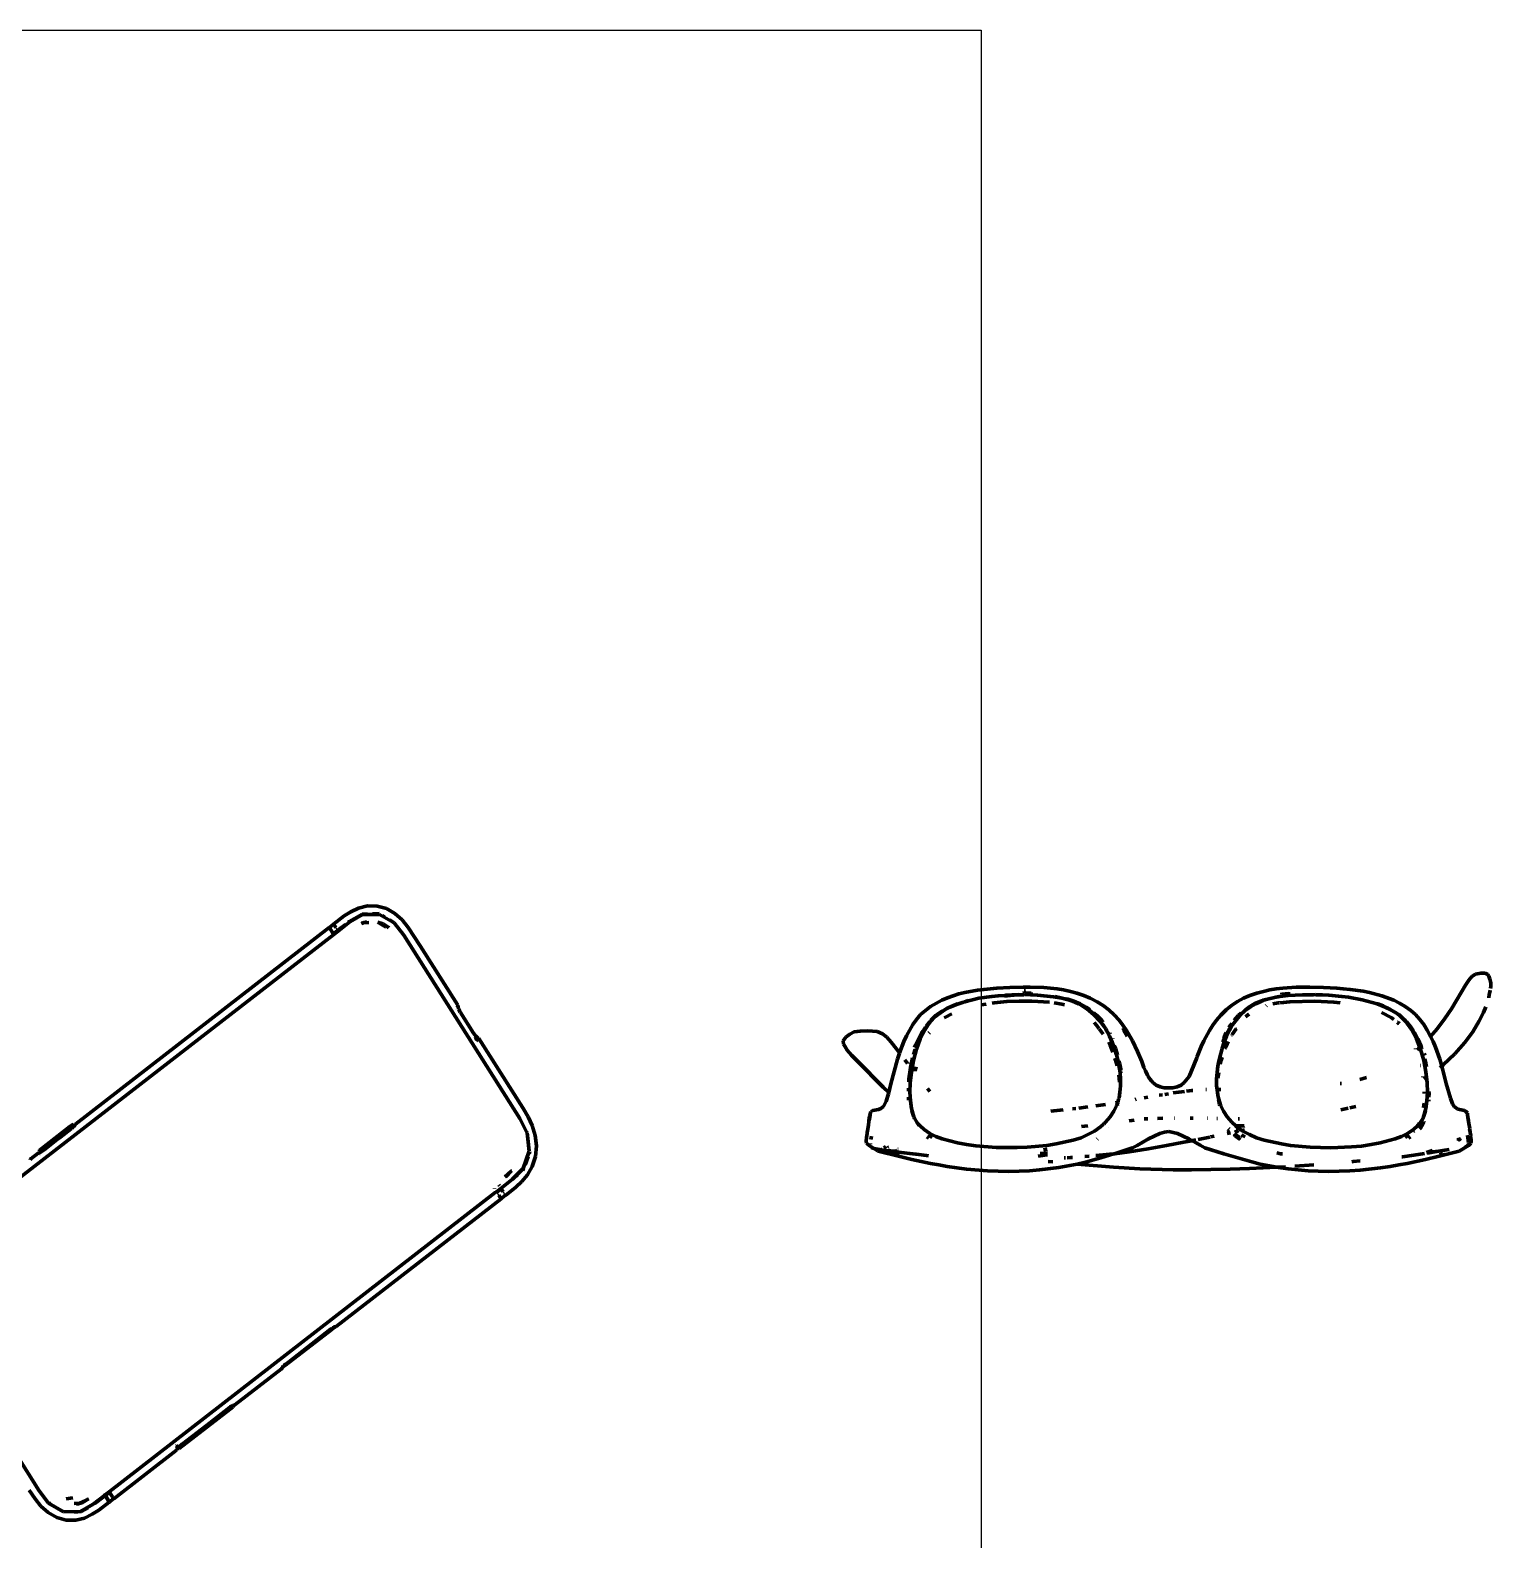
# Model space of a CAD drawing. Header units: millimetres. Extents: x 4307 to 31003, y 2809 to 20009.
# Drawn here: x 15713.6 to 16028.2, y 9439.5 to 9764.7 of the extents above; entities that cross this region are included whole.
import ezdxf

# ---------------------------------------------------------------- set-up
doc = ezdxf.new("R2010")
doc.units = ezdxf.units.MM
doc.layers.add('ProfileEdges', color=7, linetype='Continuous')

msp = doc.modelspace()

# ---------------------------------------------------------------- linework, layer by layer
for p, q in [((15779.84, 9570.76), (15779.45, 9571.37)), ((15923.59, 9556.39), (15924.75, 9556.51)), ((15719.21, 9526.06), (15722.91, 9528.93)), ((15723.1, 9528.56), (15722.87, 9528.25)), ((15715.48, 9523.18), (15716.45, 9523.93)), ((15715.69, 9522.83), (15715.64, 9522.83)), ((15715.77, 9522.89), (15715.69, 9522.83)), ((15715.97, 9522.97), (15716.1, 9523.02)), ((15814.56, 9513.7), (15814.18, 9514.31)), ((15815.5, 9514.43), (15815.78, 9513.97)), ((15815.04, 9512.95), (15815, 9513)), ((15751.73, 9463.96), (15756.37, 9467.55)), ((15757.16, 9468.17), (15757.33, 9468.3)), ((15745.4, 9459.34), (15745.36, 9459.28)), ((15745.41, 9459.37), (15745.58, 9459.58)), ((15748.03, 9461.09), (15745.52, 9459.15)), ((15721.43, 9448.6), (15721.86, 9448.66))]:
    msp.add_line(p, q)
msp.add_lwpolyline([(13395.19, 9764.66), (15918.46, 9764.66), (15918.46, 8520), (13395.19, 8520)], close=True)
at = {"layer": 'ProfileEdges', "lineweight": 211}
for p, q in [((15784.36, 9575.57), (15786.25, 9576.03)), ((15786.25, 9576.03), (15788.32, 9576)), ((15781.28, 9573.88), (15778.97, 9572.13)), ((15782.7, 9574.77), (15781.28, 9573.88)), ((15782.34, 9572.67), (15785.09, 9574.27)), ((15785.18, 9574.15), (15782.44, 9572.57)), ((15782.7, 9574.77), (15784.36, 9575.57)), ((15785.09, 9574.27), (15786.23, 9574.32)), ((15785.18, 9574.15), (15788.84, 9574.22)), ((15787.38, 9574.36), (15788.77, 9574.42)), ((15788.32, 9576), (15790.35, 9575.46)), ((15788.77, 9574.42), (15788.82, 9574.39)), ((15788.84, 9574.22), (15790.84, 9573.06)), ((15789.47, 9573.99), (15789.98, 9573.67)), ((15790.35, 9575.46), (15792.17, 9574.41)), ((15792, 9572.41), (15790.84, 9573.06)), ((15791.02, 9573.02), (15792, 9572.41)), ((15793.74, 9573.01), (15792.17, 9574.41)), ((15795.03, 9571.41), (15793.74, 9573.01)), ((15778.99, 9569.9), (15695.54, 9505.28)), ((15723.34, 9529.04), (15778.04, 9571.4)), ((15778.07, 9571.35), (15778.04, 9571.4)), ((15778.97, 9572.13), (15778.07, 9571.35)), ((15778.9, 9570.04), (15778.07, 9571.35)), ((15778.9, 9570.04), (15779.48, 9570.47)), ((15778.9, 9570.04), (15778.99, 9569.9)), ((15778.97, 9572.13), (15779.45, 9571.37)), ((15779.92, 9570.63), (15778.99, 9569.9)), ((15779.48, 9570.47), (15779.84, 9570.76)), ((15779.92, 9570.63), (15779.84, 9570.76)), ((15779.9, 9570.79), (15781.55, 9572.06)), ((15779.92, 9570.63), (15782.44, 9572.57)), ((15782.12, 9572.5), (15782.34, 9572.67)), ((15784.96, 9572.2), (15785.33, 9572.37)), ((15784.97, 9572.35), (15785.33, 9572.37)), ((15785.33, 9572.37), (15785.57, 9572.48)), ((15785.33, 9572.37), (15786.57, 9572.44)), ((15785.57, 9572.48), (15786.1, 9572.58)), ((15789.66, 9572.17), (15788.52, 9572.56)), ((15788.52, 9572.56), (15790.28, 9571.47)), ((15790.83, 9571.38), (15789.66, 9572.17)), ((15790.83, 9571.38), (15790.87, 9571.34)), ((15792, 9572.41), (15792.05, 9572.36)), ((15792.05, 9572.36), (15794.07, 9569.7)), ((15794.07, 9569.7), (15819.06, 9530.22)), ((15797.63, 9567.45), (15795.03, 9571.41)), ((15797.63, 9567.45), (15805.71, 9554.64)), ((16023.54, 9560.06), (16022.8, 9558.93)), ((16024.19, 9560.85), (16023.54, 9560.06)), ((16024.19, 9560.85), (16024.94, 9561.35)), ((16026.07, 9561.56), (16024.94, 9561.35)), ((16026.07, 9561.56), (16026.98, 9561.58)), ((16026.98, 9561.58), (16027.54, 9561.35)), ((16027.54, 9561.35), (16027.85, 9560.9)), ((16027.85, 9560.9), (16028.07, 9560.28)), ((16028.07, 9560.28), (16028.24, 9559.44)), ((15912.41, 9556.7), (15911.2, 9556.25)), ((15913.68, 9557.07), (15912.41, 9556.7)), ((15914.96, 9557.38), (15913.68, 9557.07)), ((15917.67, 9557.87), (15914.96, 9557.38)), ((15919.06, 9558.06), (15917.67, 9557.87)), ((15920.73, 9556.55), (15917.94, 9556.13)), ((15921.86, 9558.32), (15919.06, 9558.06)), ((15920.73, 9556.55), (15922.1, 9556.69)), ((15924.66, 9558.47), (15921.86, 9558.32)), ((15923.48, 9556.77), (15922.1, 9556.69)), ((15923.48, 9556.77), (15927.65, 9556.91)), ((15923.71, 9556.82), (15926.47, 9556.92)), ((15924.66, 9558.47), (15927.54, 9558.53)), ((15926.47, 9556.92), (15927.65, 9556.91)), ((15927.54, 9558.53), (15929.01, 9558.53)), ((15927.65, 9556.91), (15927.79, 9556.95)), ((15927.72, 9557.71), (15927.71, 9557.77)), ((15927.71, 9557.77), (15927.99, 9557.77)), ((15927.81, 9557.27), (15927.73, 9557.67)), ((15929.12, 9556.86), (15927.79, 9556.95)), ((15929.27, 9557.27), (15927.81, 9557.27)), ((15929.01, 9558.53), (15931.93, 9558.43)), ((15929.12, 9556.86), (15930.63, 9556.81)), ((15929.25, 9557.38), (15929.27, 9557.27)), ((15934.03, 9556.48), (15930.63, 9556.81)), ((15934.83, 9558.15), (15931.93, 9558.43)), ((15934.4, 9556.54), (15936.88, 9555.98)), ((15936.22, 9557.93), (15934.83, 9558.15)), ((15937.7, 9557.62), (15936.22, 9557.93)), ((15939.1, 9557.24), (15937.7, 9557.62)), ((15939.1, 9557.24), (15940.6, 9556.75)), ((15940.6, 9556.75), (15941.97, 9556.16)), ((15975, 9556.16), (15976.37, 9556.75)), ((15977.82, 9557.24), (15976.37, 9556.75)), ((15979.28, 9557.59), (15977.82, 9557.24)), ((15980.62, 9557.93), (15979.28, 9557.59)), ((15980.62, 9557.93), (15982, 9558.15)), ((15981.63, 9556.32), (15982.57, 9556.54)), ((15982.78, 9556.52), (15981.63, 9556.32)), ((15982, 9558.15), (15983.44, 9558.32)), ((15984.54, 9556.71), (15982.78, 9556.52)), ((15983.23, 9557.06), (15983.26, 9557.31)), ((15984.66, 9557.17), (15983.23, 9557.06)), ((15983.44, 9558.32), (15986.34, 9558.5)), ((15987.65, 9556.91), (15984.54, 9556.71)), ((15984.7, 9557.48), (15984.66, 9557.17)), ((15989.29, 9558.53), (15986.34, 9558.5)), ((15987.7, 9556.9), (15987.65, 9556.91)), ((15987.7, 9556.9), (15990, 9556.91)), ((15989.29, 9558.53), (15992.21, 9558.47)), ((15990.48, 9556.92), (15990, 9556.91)), ((15990.48, 9556.92), (15990.58, 9556.91)), ((15990.58, 9556.91), (15990.66, 9556.91)), ((15990.66, 9556.91), (15993.39, 9556.8)), ((15990.66, 9556.91), (15991.96, 9556.91)), ((15992.21, 9558.47), (15995.06, 9558.32)), ((15996.18, 9556.55), (15993.39, 9556.8)), ((15996.47, 9558.18), (15995.06, 9558.32)), ((15997.59, 9556.37), (15996.18, 9556.55)), ((15996.47, 9558.18), (15997.92, 9558.06)), ((15997.92, 9558.06), (16000.75, 9557.65)), ((16000.75, 9557.65), (16002.11, 9557.35)), ((16004.78, 9556.7), (16002.11, 9557.35)), ((16007.33, 9555.72), (16004.78, 9556.7)), ((16020.94, 9555.81), (16022.8, 9558.93)), ((16027.82, 9556.47), (16027.9, 9556.72)), ((16028.12, 9557.92), (16027.88, 9556.85)), ((16027.88, 9556.85), (16027.9, 9556.72)), ((16028.05, 9557.38), (16028.12, 9557.92)), ((16028.25, 9558.73), (16028.18, 9558.25)), ((16028.25, 9558.73), (16028.24, 9559.44)), ((15805.29, 9553.74), (15805.28, 9553.71)), ((15805.52, 9554.49), (15805.61, 9554.56)), ((15805.64, 9554.3), (15805.67, 9554.47)), ((15805.7, 9554.6), (15805.71, 9554.64)), ((15805.78, 9554.3), (15805.7, 9554.6)), ((15805.89, 9553.86), (15805.78, 9554.3)), ((15805.89, 9553.86), (15805.93, 9553.8)), ((15805.93, 9553.8), (15806.27, 9553.09)), ((15905.43, 9552.61), (15906.45, 9553.54)), ((15906.45, 9553.54), (15907.57, 9554.37)), ((15907.57, 9554.37), (15909.96, 9555.72)), ((15910.18, 9553.39), (15908.43, 9552.05)), ((15909.09, 9552.7), (15910.15, 9553.42)), ((15909.09, 9552.7), (15910.18, 9553.39)), ((15911.2, 9556.25), (15909.96, 9555.72)), ((15910.18, 9553.39), (15910.15, 9553.42)), ((15910.51, 9553.59), (15910.18, 9553.39)), ((15911.74, 9554.2), (15910.51, 9553.59)), ((15910.51, 9553.59), (15911.09, 9553.96)), ((15912.15, 9554.47), (15911.09, 9553.96)), ((15913.35, 9554.88), (15911.74, 9554.2)), ((15912.15, 9554.47), (15911.74, 9554.2)), ((15912.28, 9554.51), (15912.15, 9554.47)), ((15912.28, 9554.51), (15913.36, 9554.95)), ((15914.41, 9555.26), (15913.35, 9554.88)), ((15914.96, 9555.4), (15914.41, 9555.26)), ((15914.96, 9555.4), (15917.94, 9556.13)), ((15915.63, 9555.64), (15914.96, 9555.4)), ((15915.69, 9555.66), (15915.63, 9555.64)), ((15919.51, 9554.89), (15918.47, 9554.72)), ((15921.3, 9555.18), (15920.85, 9555.11)), ((15921.3, 9555.18), (15923.97, 9555.42)), ((15923.97, 9555.42), (15926.67, 9555.52)), ((15926.67, 9555.52), (15929.4, 9555.52)), ((15933.17, 9555.3), (15929.4, 9555.52)), ((15935.86, 9556.14), (15934.03, 9556.48)), ((15934.19, 9555.16), (15935.82, 9554.9)), ((15935.82, 9554.9), (15936.44, 9554.74)), ((15935.86, 9556.14), (15937.73, 9555.68)), ((15937.15, 9555.95), (15936.88, 9556.02)), ((15936.88, 9555.98), (15937.73, 9555.68)), ((15937.15, 9555.95), (15938.46, 9555.5)), ((15937.73, 9555.68), (15938.17, 9555.54)), ((15938.17, 9555.54), (15939.45, 9554.97)), ((15939.78, 9554.93), (15938.46, 9555.5)), ((15939.54, 9554.94), (15939.45, 9554.97)), ((15939.82, 9554.77), (15939.54, 9554.94)), ((15939.78, 9554.93), (15941.05, 9554.24)), ((15941.2, 9553.89), (15939.82, 9554.77)), ((15940.69, 9554.29), (15939.82, 9554.77)), ((15940.69, 9554.29), (15941.86, 9553.49)), ((15941.85, 9553.69), (15941.05, 9554.24)), ((15942.74, 9552.59), (15941.2, 9553.89)), ((15942.93, 9552.56), (15941.86, 9553.49)), ((15942.06, 9556.11), (15941.97, 9556.16)), ((15942.06, 9556.11), (15943.45, 9555.4)), ((15944.78, 9554.55), (15943.45, 9555.4)), ((15945.98, 9553.63), (15944.78, 9554.55)), ((15947.12, 9552.58), (15945.98, 9553.63)), ((15971.24, 9553.63), (15970.11, 9552.53)), ((15971.24, 9553.63), (15972.42, 9554.59)), ((15972.42, 9554.59), (15973.67, 9555.45)), ((15975, 9556.16), (15973.67, 9555.45)), ((15975.77, 9553.96), (15974.3, 9552.65)), ((15975.35, 9553.49), (15974.34, 9552.56)), ((15976.46, 9554.29), (15975.35, 9553.49)), ((15975.77, 9553.96), (15975.36, 9553.72)), ((15977.07, 9554.79), (15975.77, 9553.96)), ((15976.09, 9554.24), (15975.77, 9553.96)), ((15977.07, 9554.79), (15976.09, 9554.24)), ((15976.46, 9554.29), (15977.65, 9554.97)), ((15977.4, 9555.01), (15977.07, 9554.79)), ((15978.36, 9555.4), (15977.4, 9555.01)), ((15977.43, 9554.98), (15978.36, 9555.4)), ((15978.89, 9555.54), (15977.65, 9554.97)), ((15978.36, 9555.4), (15978.57, 9555.5)), ((15979.09, 9555.66), (15978.57, 9555.5)), ((15978.89, 9555.54), (15979.09, 9555.66)), ((15979.09, 9555.66), (15979.17, 9555.68)), ((15979.15, 9555.73), (15980.13, 9555.98)), ((15979.15, 9555.73), (15979.17, 9555.68)), ((15980.13, 9555.98), (15979.17, 9555.68)), ((15979.91, 9554.55), (15979.88, 9554.54)), ((15980.13, 9555.98), (15981.63, 9556.32)), ((15981.27, 9554.91), (15982.42, 9555.13)), ((15982.74, 9555.17), (15982.42, 9555.13)), ((15984.92, 9555.4), (15982.88, 9555.18)), ((15990.35, 9555.52), (15984.92, 9555.4)), ((15990.35, 9555.52), (15994.43, 9555.32)), ((15994.43, 9555.32), (15995.8, 9555.16)), ((16000.53, 9555.83), (15997.59, 9556.37)), ((16003.77, 9554.91), (16000.53, 9555.83)), ((16005.46, 9554.26), (16003.77, 9554.91)), ((16005.03, 9554.51), (16003.91, 9554.95)), ((16005.46, 9554.26), (16005.03, 9554.51)), ((16005.46, 9554.26), (16006.6, 9553.7)), ((16006.1, 9554.01), (16005.46, 9554.26)), ((16006.23, 9553.97), (16006.1, 9554.01)), ((16006.23, 9553.97), (16006.6, 9553.7)), ((16006.6, 9553.7), (16007.94, 9552.95)), ((16007.33, 9555.72), (16008.56, 9555.1)), ((16009.83, 9554.37), (16008.56, 9555.1)), ((16009.83, 9554.37), (16010.99, 9553.54)), ((16010.99, 9553.54), (16012.06, 9552.61)), ((16019.75, 9553.89), (16018.33, 9551.76)), ((16019.75, 9553.89), (16020.94, 9555.81)), ((16027.15, 9554.27), (16026.66, 9553.07)), ((16027.82, 9556.47), (16027.79, 9556.24)), ((15806.27, 9553.09), (15806.3, 9553.07)), ((15806.3, 9553.07), (15809.13, 9548.6)), ((15902.41, 9548.07), (15903.74, 9550.46)), ((15903.74, 9550.46), (15904.54, 9551.58)), ((15904.54, 9551.58), (15905.43, 9552.61)), ((15906.37, 9549.43), (15906.96, 9550.37)), ((15907.38, 9551.14), (15906.59, 9550.1)), ((15907.65, 9551.24), (15906.96, 9550.37)), ((15907.62, 9551.37), (15908.2, 9551.95)), ((15908.2, 9551.95), (15907.62, 9551.41)), ((15908.43, 9552.05), (15907.65, 9551.24)), ((15908.2, 9551.95), (15909.09, 9552.7)), ((15908.72, 9552.45), (15908.2, 9551.95)), ((15908.72, 9552.45), (15909.09, 9552.7)), ((15910.53, 9551.94), (15910.65, 9552.03)), ((15912.13, 9552.8), (15910.65, 9552.03)), ((15943.41, 9552.44), (15942.72, 9553.02)), ((15944.17, 9551.1), (15942.74, 9552.59)), ((15943.31, 9550.34), (15942.84, 9550.95)), ((15943.89, 9551.53), (15942.93, 9552.56)), ((15943.83, 9549.62), (15943.31, 9550.34)), ((15944.39, 9551.39), (15943.41, 9552.44)), ((15943.89, 9551.53), (15944.17, 9551.1)), ((15945.11, 9549.82), (15944.17, 9551.1)), ((15944.17, 9551.1), (15944.74, 9550.41)), ((15944.39, 9551.39), (15944.71, 9550.98)), ((15944.74, 9550.41), (15945.11, 9549.82)), ((15948.19, 9551.43), (15947.12, 9552.58)), ((15949.01, 9550.36), (15948.19, 9551.43)), ((15949.01, 9550.36), (15949.78, 9549.23)), ((15968.38, 9550.36), (15967.66, 9549.23)), ((15968.38, 9550.36), (15969.15, 9551.43)), ((15970.11, 9552.53), (15969.15, 9551.43)), ((15971.85, 9549.82), (15972.11, 9550.25)), ((15971.93, 9549.21), (15972.63, 9550.41)), ((15972.43, 9550.71), (15972.11, 9550.25)), ((15972.63, 9550.41), (15973.44, 9551.53)), ((15973.85, 9552.44), (15972.98, 9551.46)), ((15974.3, 9552.65), (15973.13, 9551.29)), ((15973.44, 9551.53), (15974.34, 9552.56)), ((15973.85, 9552.44), (15974.41, 9552.94)), ((15975.44, 9552.15), (15976.22, 9552.75)), ((15976.07, 9552.69), (15975.44, 9552.15)), ((16004.69, 9553.07), (16006.75, 9552.03)), ((16006.75, 9552.03), (16007.35, 9551.59)), ((16007.94, 9552.95), (16008.12, 9552.78)), ((16009.03, 9552.05), (16008.12, 9552.78)), ((16008.12, 9552.78), (16008.32, 9552.7)), ((16008.18, 9551), (16008.22, 9551.01)), ((16008.54, 9550.66), (16008.18, 9551)), ((16008.58, 9550.71), (16008.22, 9551.01)), ((16008.48, 9552.56), (16008.32, 9552.7)), ((16008.58, 9552.5), (16008.48, 9552.56)), ((16009.03, 9552.05), (16008.58, 9552.5)), ((16009.03, 9552.05), (16009.85, 9551.24)), ((16009.03, 9552.05), (16009.86, 9551.34)), ((16009.85, 9551.24), (16011.19, 9549.43)), ((16010.1, 9551.05), (16010.26, 9550.93)), ((16010.26, 9550.93), (16010.66, 9550.39)), ((16010.66, 9550.39), (16010.92, 9550.08)), ((16010.89, 9550.08), (16011.2, 9549.66)), ((16011.2, 9549.66), (16010.92, 9550.08)), ((16012.06, 9552.61), (16012.99, 9551.58)), ((16012.99, 9551.58), (16013.82, 9550.46)), ((16013.82, 9550.46), (16014.56, 9549.28)), ((16016.67, 9549.54), (16018.33, 9551.76)), ((16024.37, 9548.94), (16025.69, 9551.14)), ((16026.66, 9553.07), (16025.69, 9551.14)), ((15809.13, 9548.6), (15809.36, 9548.3)), ((15809.83, 9547.52), (15809.35, 9547.34)), ((15809.36, 9548.3), (15809.62, 9547.96)), ((15810, 9547.63), (15809.62, 9547.96)), ((15809.65, 9546.97), (15810.23, 9547.45)), ((15809.83, 9547.52), (15810.23, 9547.45)), ((15810.23, 9547.45), (15810, 9547.63)), ((15810.27, 9547.45), (15810.23, 9547.45)), ((15819.73, 9532.52), (15810.27, 9547.45)), ((15888.76, 9546.97), (15889.3, 9547.75)), ((15888.82, 9546.27), (15888.76, 9546.97)), ((15890.17, 9548.44), (15889.3, 9547.75)), ((15891.09, 9548.9), (15890.17, 9548.44)), ((15891.09, 9548.9), (15892.39, 9549.07)), ((15894.08, 9549.13), (15892.39, 9549.07)), ((15894.08, 9549.13), (15896.03, 9548.97)), ((15897.21, 9548.51), (15896.03, 9548.97)), ((15898.11, 9547.76), (15897.21, 9548.51)), ((15899.09, 9546.7), (15898.11, 9547.76)), ((15900.86, 9544.41), (15901.83, 9546.85)), ((15901.83, 9546.85), (15902.41, 9548.07)), ((15905.62, 9548.69), (15904.33, 9546.07)), ((15904.53, 9546), (15905.47, 9548.17)), ((15904.53, 9545.15), (15905.36, 9547.38)), ((15905.36, 9547.38), (15906.37, 9549.43)), ((15905.47, 9548.17), (15906.02, 9549.2)), ((15906.02, 9549.2), (15905.62, 9548.69)), ((15906.02, 9549.2), (15906.46, 9549.92)), ((15906.46, 9549.92), (15906.49, 9549.93)), ((15907.31, 9548.79), (15907.19, 9548.59)), ((15943.89, 9549.53), (15943.86, 9549.57)), ((15944.73, 9548.39), (15943.89, 9549.53)), ((15945.31, 9549.54), (15945.11, 9549.82)), ((15945.31, 9549.54), (15945.49, 9549.21)), ((15945.49, 9549.21), (15946.14, 9547.96)), ((15945.49, 9549.21), (15946.07, 9548.28)), ((15946.7, 9546.66), (15946.14, 9547.96)), ((15946.19, 9548.74), (15946.16, 9548.78)), ((15946.27, 9548.58), (15946.22, 9548.68)), ((15946.8, 9547.49), (15946.83, 9547.44)), ((15949.12, 9549.36), (15949.12, 9549.61)), ((15949.12, 9549.61), (15949.84, 9548.55)), ((15949.88, 9547.98), (15949.12, 9549.36)), ((15951.06, 9546.94), (15949.78, 9549.23)), ((15949.88, 9548.1), (15949.88, 9547.98)), ((15952.14, 9544.65), (15951.06, 9546.94)), ((15966.46, 9546.94), (15965.86, 9545.75)), ((15967.66, 9549.23), (15966.46, 9546.94)), ((15970.51, 9546.72), (15970.95, 9547.73)), ((15970.79, 9547.77), (15970.68, 9547.5)), ((15970.79, 9547.77), (15971.26, 9548.75)), ((15970.81, 9546.66), (15971.33, 9547.96)), ((15970.89, 9545.57), (15971.62, 9546.79)), ((15970.89, 9545.57), (15971.59, 9546.79)), ((15971.93, 9549.21), (15971.33, 9547.96)), ((15971.95, 9549.6), (15971.34, 9548.5)), ((15971.66, 9546.8), (15971.42, 9546.32)), ((15972.14, 9549.88), (15971.95, 9549.6)), ((15972.48, 9548.22), (15972.52, 9548.23)), ((15972.52, 9548.23), (15972.53, 9548.32)), ((15973.43, 9549.53), (15972.53, 9548.32)), ((15973.43, 9549.53), (15973.52, 9549.66)), ((16011.19, 9549.43), (16012.24, 9547.38)), ((16011.2, 9549.66), (16011.54, 9549.2)), ((16011.54, 9549.2), (16011.76, 9548.78)), ((16011.81, 9548.74), (16011.76, 9548.78)), ((16011.81, 9548.74), (16012.55, 9547.4)), ((16012.96, 9545.55), (16012.24, 9547.38)), ((16012.54, 9547.28), (16012.63, 9547.1)), ((16013.24, 9545.82), (16012.55, 9547.4)), ((16012.63, 9547.1), (16013.17, 9545.75)), ((16015.27, 9547.9), (16014.56, 9549.28)), ((16015.27, 9547.9), (16016.67, 9549.54)), ((16015.81, 9546.85), (16015.27, 9547.9)), ((16016.35, 9545.61), (16015.81, 9546.85)), ((16024.37, 9548.94), (16022.66, 9546.58)), ((15889.09, 9545.8), (15888.82, 9546.27)), ((15889.63, 9544.98), (15889.09, 9545.8)), ((15890.55, 9543.9), (15889.63, 9544.98)), ((15890.55, 9543.9), (15891.8, 9542.56)), ((15899.09, 9546.7), (15900.16, 9545.34)), ((15900.16, 9545.34), (15900.86, 9544.41)), ((15900.42, 9543.05), (15900.84, 9544.35)), ((15900.84, 9544.35), (15900.86, 9544.41)), ((15903.88, 9544.01), (15904.27, 9545.2)), ((15904.53, 9545.15), (15903.88, 9542.77)), ((15904.13, 9545.52), (15904.33, 9546.07)), ((15945.86, 9546.71), (15946.22, 9546.04)), ((15946.22, 9546.04), (15946.62, 9545.11)), ((15946.58, 9545.57), (15946.22, 9546.04)), ((15946.54, 9545.41), (15946.62, 9545.11)), ((15946.83, 9544.56), (15946.62, 9545.11)), ((15946.62, 9545.11), (15946.85, 9544.55)), ((15946.7, 9546.66), (15947.59, 9543.97)), ((15947.44, 9545.16), (15947.14, 9545.96)), ((15947.8, 9543.97), (15947.44, 9545.16)), ((15947.59, 9543.97), (15947.88, 9542.91)), ((15953.07, 9542.54), (15952.14, 9544.65)), ((15964.91, 9543.34), (15965, 9543.58)), ((15965, 9543.58), (15965.43, 9544.65)), ((15965.43, 9544.65), (15965.86, 9545.75)), ((15969.89, 9543.49), (15970.06, 9544.27)), ((15970.06, 9544.27), (15970.37, 9545.33)), ((15970.37, 9545.33), (15970.81, 9546.66)), ((15970.99, 9545.41), (15970.97, 9545.35)), ((15971.04, 9545.36), (15971.42, 9546.32)), ((16012.06, 9545.16), (16011.99, 9545.33)), ((16012.4, 9545.05), (16012.67, 9545.27)), ((16012.67, 9545.27), (16012.96, 9545.55)), ((16012.96, 9545.55), (16013.17, 9545.75)), ((16013.12, 9545.15), (16012.96, 9545.55)), ((16013.12, 9545.15), (16013.79, 9542.77)), ((16013.17, 9545.75), (16013.24, 9545.82)), ((16013.17, 9545.75), (16013.38, 9545.21)), ((16013.24, 9545.82), (16013.37, 9545.95)), ((16013.31, 9545.67), (16013.24, 9545.82)), ((16013.87, 9544.23), (16014.01, 9543.81)), ((16016.35, 9545.61), (16017.27, 9543.05)), ((16020.53, 9544.15), (16017.99, 9541.78)), ((16020.53, 9544.15), (16022.66, 9546.58)), ((15891.8, 9542.56), (15897.34, 9536.98)), ((15899.04, 9537.73), (15899.7, 9540.38)), ((15899.7, 9540.38), (15900.42, 9543.05)), ((15902.62, 9542.06), (15902.02, 9542.86)), ((15902.87, 9538.73), (15903.21, 9541.19)), ((15903.13, 9542.21), (15903.11, 9542.11)), ((15903.22, 9541.25), (15903.18, 9541.31)), ((15903.19, 9537.94), (15903.44, 9540.3)), ((15903.21, 9541.19), (15903.22, 9541.25)), ((15903.28, 9541.17), (15903.21, 9541.19)), ((15903.22, 9541.25), (15903.69, 9543.31)), ((15903.44, 9540.3), (15903.88, 9542.77)), ((15903.88, 9540.37), (15903.64, 9540.69)), ((15904.28, 9540.53), (15904.26, 9540.43)), ((15904.28, 9540.53), (15904.47, 9541.37)), ((15947.28, 9543.21), (15947.41, 9542.82)), ((15947.73, 9541.57), (15947.41, 9542.82)), ((15947.88, 9542.91), (15948.38, 9540.14)), ((15948.31, 9541.93), (15948.15, 9542.59)), ((15948.31, 9541.93), (15948.54, 9540.9)), ((15948.58, 9540.66), (15948.54, 9540.9)), ((15948.65, 9540.18), (15948.63, 9540.33)), ((15953.54, 9541.26), (15953.07, 9542.54)), ((15953.54, 9541.26), (15953.61, 9541.1)), ((15953.61, 9541.1), (15953.83, 9540.5)), ((15954.26, 9539.61), (15953.83, 9540.5)), ((15963.77, 9540.52), (15963.24, 9539.29)), ((15963.77, 9540.52), (15964.91, 9543.34)), ((15969.17, 9538.72), (15969.46, 9541.53)), ((15969.66, 9542.61), (15969.46, 9541.53)), ((15969.66, 9542.61), (15969.89, 9543.49)), ((15969.96, 9541.94), (15970.17, 9542.82)), ((15970.37, 9543.44), (15970.17, 9542.82)), ((16013.13, 9541.69), (16013.15, 9541.63)), ((16014.25, 9540.3), (16013.79, 9542.77)), ((16014, 9543.11), (16014.16, 9542.52)), ((16014.43, 9541.37), (16014.16, 9542.52)), ((16014.25, 9540.3), (16014.51, 9537.94)), ((16017.27, 9543.05), (16017.68, 9541.55)), ((16017.68, 9541.55), (16017.27, 9541.24)), ((16017.99, 9541.78), (16017.68, 9541.55)), ((16017.68, 9541.55), (16018, 9540.38)), ((16018.63, 9537.8), (16018, 9540.38)), ((15899.04, 9537.73), (15898.55, 9535.81)), ((15902.87, 9538.73), (15902.85, 9538.13)), ((15903.13, 9535.9), (15903.19, 9537.94)), ((15948.09, 9539.55), (15948.21, 9538.85)), ((15948.27, 9538.1), (15948.21, 9538.85)), ((15948.49, 9537.28), (15948.35, 9535.83)), ((15948.38, 9540.14), (15948.49, 9538.72)), ((15948.49, 9538.72), (15948.49, 9537.28)), ((15954.26, 9539.61), (15954.42, 9539.29)), ((15954.58, 9539.09), (15954.42, 9539.29)), ((15955.05, 9538.37), (15954.58, 9539.09)), ((15955.47, 9538.01), (15954.58, 9539.09)), ((15955.47, 9538.01), (15956.19, 9537.45)), ((15956.19, 9537.45), (15957.02, 9537.05)), ((15957.02, 9537.05), (15957.91, 9536.88)), ((15960.7, 9537.05), (15959.77, 9536.88)), ((15960.7, 9537.05), (15961.54, 9537.45)), ((15962.21, 9538.01), (15961.54, 9537.45)), ((15963.24, 9539.29), (15962.21, 9538.01)), ((15969.19, 9537.28), (15969.17, 9538.72)), ((15969.27, 9536.5), (15969.19, 9537.28)), ((15969.65, 9540.17), (15969.45, 9538.92)), ((15995.81, 9537.77), (15996.07, 9537.81)), ((16001.45, 9539.08), (16000.01, 9538.64)), ((16013.57, 9539.28), (16013.59, 9539.12)), ((16014.32, 9539.14), (16013.79, 9538.82)), ((16014.51, 9537.94), (16014.59, 9535.9)), ((16018.63, 9537.8), (16019.55, 9534.62)), ((15898.55, 9535.81), (15897.34, 9536.98)), ((15897.41, 9532.86), (15897.98, 9533.96)), ((15898.49, 9535.57), (15897.98, 9533.96)), ((15898.55, 9535.81), (15898.49, 9535.57)), ((15898.68, 9535.68), (15898.59, 9535.77)), ((15902.79, 9536.36), (15902.78, 9536.1)), ((15902.8, 9536.77), (15902.79, 9536.36)), ((15902.82, 9534.42), (15902.8, 9534.84)), ((15902.82, 9534.42), (15902.84, 9534.17)), ((15903.22, 9534.08), (15903.13, 9535.9)), ((15903.45, 9532.39), (15903.22, 9534.08)), ((15906.87, 9536.71), (15907.44, 9536.05)), ((15947.87, 9533.7), (15948.07, 9534.39)), ((15948.15, 9534.57), (15948.07, 9534.39)), ((15948.18, 9534.65), (15948.15, 9534.57)), ((15948.24, 9535.29), (15948.18, 9534.65)), ((15948.24, 9535.29), (15948.32, 9536.07)), ((15948.35, 9535.83), (15948.24, 9535.29)), ((15948.32, 9536.07), (15948.32, 9536.21)), ((15951.88, 9534.4), (15951.65, 9534.36)), ((15954.37, 9534.84), (15953.61, 9534.7)), ((15956.82, 9535.25), (15957.52, 9535.36)), ((15957.91, 9536.88), (15958.84, 9536.83)), ((15958.06, 9535.45), (15958.85, 9535.59)), ((15959.77, 9536.88), (15958.84, 9536.83)), ((15959.8, 9535.74), (15962.27, 9536.08)), ((15962.71, 9536.14), (15963.86, 9536.3)), ((15964.05, 9536.31), (15963.86, 9536.3)), ((15966.86, 9536.47), (15966.98, 9536.47)), ((15969.21, 9536.5), (15969.27, 9536.5)), ((15969.34, 9535.83), (15969.27, 9536.5)), ((15969.27, 9536.5), (15969.36, 9536.5)), ((15969.34, 9535.83), (15969.44, 9535.36)), ((15969.36, 9536.68), (15969.36, 9536.5)), ((15969.36, 9536.5), (15970.06, 9536.51)), ((15969.36, 9536.5), (15969.36, 9536.07)), ((15969.36, 9536.07), (15969.44, 9535.36)), ((15969.44, 9535.36), (15969.45, 9535.22)), ((15969.45, 9535.22), (15969.63, 9534.39)), ((15969.57, 9534.34), (15969.79, 9533.25)), ((15969.63, 9534.39), (15970.01, 9533.18)), ((16013.88, 9535.96), (16013.88, 9535.66)), ((16014.27, 9532.39), (16014.5, 9534.08)), ((16014.5, 9534.08), (16014.59, 9535.9)), ((16014.89, 9534.29), (16014.87, 9533.95)), ((16014.95, 9535.59), (16014.92, 9534.85)), ((16014.93, 9536.09), (16014.95, 9535.59)), ((16019.99, 9533.42), (16019.55, 9534.62)), ((15820.86, 9530.61), (15819.73, 9532.52)), ((15821.78, 9528.72), (15820.86, 9530.61)), ((15894.36, 9529.84), (15894.46, 9530.54)), ((15894.36, 9530.35), (15894.4, 9530.5)), ((15894.42, 9530.68), (15894.4, 9530.5)), ((15894.44, 9530.78), (15894.42, 9530.68)), ((15894.43, 9530.83), (15894.47, 9530.99)), ((15894.43, 9530.83), (15894.44, 9530.78)), ((15894.46, 9530.54), (15894.53, 9531.03)), ((15894.68, 9531.73), (15894.47, 9530.99)), ((15894.53, 9531.03), (15894.47, 9530.99)), ((15895.13, 9531.94), (15894.68, 9531.73)), ((15895.13, 9531.94), (15896.32, 9532.21)), ((15896.86, 9532.42), (15896.32, 9532.21)), ((15897.41, 9532.86), (15896.86, 9532.42)), ((15903.98, 9530.63), (15903.45, 9532.39)), ((15903.98, 9530.63), (15903.55, 9531.88)), ((15903.99, 9530.55), (15903.98, 9530.63)), ((15904.03, 9530.48), (15903.99, 9530.55)), ((15936.16, 9532.13), (15933.5, 9531.85)), ((15938.86, 9532.41), (15938.13, 9532.33)), ((15941.46, 9532.75), (15939.5, 9532.49)), ((15945.28, 9533.29), (15943.18, 9532.97)), ((15946.25, 9530.59), (15945.28, 9529.44)), ((15947.06, 9531.84), (15946.25, 9530.59)), ((15947.06, 9531.84), (15947.62, 9533)), ((15947.87, 9533.7), (15947.37, 9533.62)), ((15947.63, 9533.03), (15947.62, 9533)), ((15947.7, 9533.17), (15947.63, 9533.03)), ((15947.7, 9533.17), (15947.87, 9533.7)), ((15947.85, 9533.06), (15947.86, 9533.09)), ((15969.85, 9533.08), (15969.79, 9533.25)), ((15970.06, 9533.07), (15970.01, 9533.18)), ((15970.06, 9533.07), (15970.09, 9533)), ((15970.09, 9533), (15970.65, 9531.84)), ((15970.65, 9531.84), (15971.47, 9530.59)), ((15972.44, 9529.44), (15971.47, 9530.59)), ((15995.92, 9532.1), (15997.51, 9532.47)), ((15997.87, 9532.55), (15999.14, 9532.84)), ((16013.74, 9530.55), (16013.7, 9530.48)), ((16013.75, 9530.62), (16013.74, 9530.55)), ((16013.75, 9530.62), (16014.27, 9532.39)), ((16014.17, 9531.88), (16013.75, 9530.62)), ((16013.76, 9532.52), (16013.86, 9533.54)), ((16020.32, 9532.86), (16019.99, 9533.42)), ((16020.32, 9532.86), (16021.11, 9532.26)), ((16022.6, 9531.94), (16021.11, 9532.26)), ((16022.9, 9531.73), (16022.6, 9531.94)), ((16023.21, 9531.41), (16022.9, 9531.73)), ((16023.2, 9531.03), (16023.27, 9530.54)), ((16023.26, 9530.99), (16023.2, 9531.03)), ((16023.26, 9530.99), (16023.21, 9531.41)), ((16023.3, 9530.83), (16023.26, 9530.99)), ((16023.27, 9530.54), (16023.37, 9529.84)), ((16023.29, 9530.78), (16023.3, 9530.83)), ((16023.3, 9530.7), (16023.29, 9530.78)), ((16023.33, 9530.5), (16023.3, 9530.7)), ((16023.37, 9530.41), (16023.33, 9530.5)), ((15716.21, 9523.89), (15722.15, 9528.5)), ((15722.46, 9528.03), (15720.15, 9526.24)), ((15722.7, 9528.89), (15722.15, 9528.5)), ((15722.55, 9528.09), (15722.46, 9528.03)), ((15722.55, 9528.09), (15723.08, 9528.68)), ((15722.7, 9528.89), (15722.91, 9528.93)), ((15723.08, 9528.68), (15722.91, 9528.93)), ((15723.08, 9528.68), (15723.2, 9528.81)), ((15723.15, 9528.65), (15723.08, 9528.68)), ((15723.1, 9528.56), (15723.12, 9528.61)), ((15723.2, 9528.5), (15723.1, 9528.56)), ((15723.12, 9528.61), (15723.15, 9528.65)), ((15723.12, 9528.61), (15723.2, 9528.5)), ((15723.2, 9528.81), (15723.15, 9528.65)), ((15723.2, 9528.81), (15723.34, 9529.04)), ((15723.2, 9528.5), (15723.25, 9528.5)), ((15820.63, 9527.21), (15819.06, 9530.22)), ((15821.78, 9528.72), (15822.42, 9526.61)), ((15894.04, 9527.97), (15893.91, 9527.24)), ((15894.16, 9528.81), (15894.03, 9528.03)), ((15894.03, 9528.03), (15894.04, 9527.97)), ((15894.27, 9529.61), (15894.16, 9528.81)), ((15894.26, 9529.67), (15894.37, 9530.3)), ((15894.26, 9529.67), (15894.27, 9529.61)), ((15894.36, 9530.35), (15894.37, 9530.3)), ((15894.37, 9530.3), (15894.36, 9529.84)), ((15904.03, 9530.48), (15904.7, 9529.29)), ((15904.11, 9530.19), (15904.03, 9530.48)), ((15904.99, 9528.98), (15904.7, 9529.29)), ((15904.76, 9529.39), (15904.73, 9529.47)), ((15904.99, 9528.98), (15904.76, 9529.39)), ((15905.09, 9528.79), (15904.99, 9528.98)), ((15905.29, 9528.64), (15904.99, 9528.98)), ((15905.09, 9528.79), (15905.29, 9528.64)), ((15905.29, 9528.64), (15906.17, 9527.9)), ((15907.44, 9527.03), (15906.17, 9527.9)), ((15941.44, 9528.67), (15940.07, 9528.52)), ((15941.47, 9526.79), (15942.88, 9527.54)), ((15942.88, 9527.54), (15944.15, 9528.42)), ((15944.15, 9528.42), (15944.84, 9529.05)), ((15944.84, 9529.05), (15944.62, 9529.02)), ((15944.9, 9529.05), (15944.84, 9529.05)), ((15944.9, 9529.05), (15945.28, 9529.44)), ((15945.99, 9528.26), (15945.97, 9528.24)), ((15950.89, 9529.84), (15950.37, 9529.77)), ((15950.89, 9529.84), (15951.4, 9529.9)), ((15953.61, 9530.16), (15953.76, 9530.18)), ((15954.35, 9530.2), (15953.76, 9530.18)), ((15957.6, 9530.31), (15956.45, 9530.27)), ((15957.98, 9527.28), (15956.97, 9526.99)), ((15957.98, 9527.28), (15958.86, 9527.43)), ((15960.76, 9526.99), (15958.86, 9527.43)), ((15960.14, 9530.34), (15960.07, 9530.34)), ((15964.14, 9530.34), (15963.47, 9530.35)), ((15967.23, 9530.3), (15967.14, 9530.3)), ((15969.37, 9530.26), (15969.24, 9530.26)), ((15972.03, 9527.5), (15971.51, 9527.32)), ((15971.71, 9528.12), (15971.87, 9527.92)), ((15972.44, 9529.44), (15973.32, 9528.65)), ((15973.14, 9527.36), (15973.57, 9527.45)), ((15973.22, 9528.65), (15973.32, 9528.65)), ((15973.27, 9527.73), (15973.57, 9527.45)), ((15973.32, 9528.65), (15973.57, 9528.42)), ((15973.32, 9528.65), (15975.11, 9528.63)), ((15973.49, 9528.04), (15973.36, 9527.99)), ((15974.65, 9527.67), (15973.57, 9528.42)), ((15973.57, 9527.45), (15973.77, 9527.49)), ((15973.57, 9527.45), (15973.66, 9527.37)), ((15973.84, 9527.25), (15973.66, 9527.37)), ((15974.14, 9530.17), (15973.86, 9530.18)), ((15974.56, 9527.65), (15974.65, 9527.67)), ((15974.65, 9527.67), (15975.17, 9527.78)), ((15974.85, 9527.54), (15974.65, 9527.67)), ((15974.85, 9527.54), (15976.25, 9526.79)), ((15975.11, 9528.63), (15974.87, 9528.54)), ((16011.56, 9527.9), (16010.28, 9527.03)), ((16011.75, 9527.62), (16011.54, 9527.44)), ((16012.44, 9528.64), (16011.56, 9527.9)), ((16012.44, 9528.64), (16012.74, 9528.97)), ((16012.64, 9528.8), (16012.44, 9528.64)), ((16012.64, 9528.8), (16012.74, 9528.97)), ((16012.74, 9528.97), (16012.91, 9529.29)), ((16012.74, 9528.97), (16013.03, 9529.29)), ((16012.92, 9528.05), (16013.17, 9528.28)), ((16013.62, 9530.19), (16013.03, 9529.29)), ((16013.17, 9528.28), (16013.61, 9529.01)), ((16013.88, 9529.52), (16013.61, 9529.01)), ((16013.66, 9530.33), (16013.62, 9530.19)), ((16013.66, 9530.33), (16013.7, 9530.48)), ((16013.92, 9529.62), (16013.88, 9529.52)), ((16023.37, 9530.35), (16023.36, 9530.3)), ((16023.36, 9530.3), (16023.47, 9529.72)), ((16023.37, 9529.84), (16023.36, 9530.3)), ((16023.37, 9530.41), (16023.37, 9530.35)), ((16023.46, 9529.61), (16023.47, 9529.67)), ((16023.57, 9528.81), (16023.46, 9529.61)), ((16023.47, 9529.72), (16023.47, 9529.67)), ((16023.7, 9528.08), (16023.57, 9528.81)), ((16023.7, 9528.08), (16023.69, 9527.97)), ((16023.69, 9527.97), (16023.82, 9527.29)), ((16023.81, 9527.24), (16023.7, 9528.03)), ((16023.82, 9527.29), (16023.8, 9527.19)), ((15719.21, 9526.06), (15716.45, 9523.93)), ((15718.73, 9525.14), (15716.64, 9523.53)), ((15719.44, 9525.69), (15718.73, 9525.14)), ((15719.21, 9526.06), (15719.44, 9525.69)), ((15720.15, 9526.24), (15719.44, 9525.69)), ((15820.63, 9527.21), (15820.65, 9527.15)), ((15820.65, 9527.15), (15820.84, 9525.83)), ((15820.84, 9525.83), (15821.11, 9523.24)), ((15822.42, 9526.61), (15822.7, 9524.36)), ((15822.46, 9522.06), (15822.7, 9524.36)), ((15893.76, 9526.13), (15893.68, 9525.36)), ((15893.68, 9525.36), (15893.77, 9524.94)), ((15893.76, 9526.13), (15893.83, 9526.55)), ((15894.32, 9524.42), (15893.77, 9524.94)), ((15893.82, 9526.63), (15893.89, 9526.95)), ((15893.82, 9526.58), (15893.82, 9526.63)), ((15893.83, 9526.55), (15893.82, 9526.58)), ((15893.93, 9527.19), (15893.89, 9526.95)), ((15893.91, 9527.24), (15893.93, 9527.19)), ((15894.79, 9524.13), (15894.32, 9524.42)), ((15894.62, 9524.72), (15894.63, 9524.86)), ((15894.83, 9526.44), (15894.7, 9525.71)), ((15894.79, 9524.13), (15894.72, 9524.31)), ((15894.84, 9524.02), (15894.79, 9524.13)), ((15895.36, 9523.79), (15894.79, 9524.13)), ((15895.36, 9523.79), (15894.84, 9524.02)), ((15897.47, 9523.91), (15897.9, 9524.24)), ((15898.26, 9524), (15898.11, 9524.2)), ((15898.57, 9524.1), (15898.43, 9524)), ((15907.21, 9525.98), (15906.78, 9526.28)), ((15907.11, 9526.71), (15907.92, 9526.15)), ((15908.7, 9526.39), (15907.44, 9527.03)), ((15910.05, 9525.9), (15908.7, 9526.39)), ((15910.05, 9525.9), (15913.35, 9525)), ((15913.35, 9525), (15915.28, 9524.65)), ((15915.28, 9524.65), (15917.34, 9524.36)), ((15921.73, 9524.01), (15917.34, 9524.36)), ((15921.73, 9524.01), (15926.2, 9523.97)), ((15928.4, 9524.06), (15926.2, 9523.97)), ((15928.4, 9524.06), (15932.62, 9524.46)), ((15932.62, 9524.46), (15934.6, 9524.77)), ((15938.27, 9525.61), (15934.6, 9524.77)), ((15938.27, 9525.61), (15939.97, 9526.1)), ((15941.47, 9526.79), (15939.97, 9526.1)), ((15943.46, 9525.79), (15943.53, 9525.84)), ((15951.05, 9523.95), (15952.06, 9524.42)), ((15952.06, 9524.42), (15954.53, 9525.83)), ((15958.4, 9524.41), (15954.44, 9523.71)), ((15956.97, 9526.99), (15954.53, 9525.83)), ((15958.4, 9524.41), (15962.13, 9525.12)), ((15960.76, 9526.99), (15963.19, 9525.83)), ((15963.84, 9525.47), (15962.13, 9525.12)), ((15963.84, 9525.47), (15963.19, 9525.83)), ((15963.91, 9525.48), (15963.84, 9525.47)), ((15964.68, 9525.64), (15963.91, 9525.48)), ((15965.61, 9524.47), (15963.91, 9525.48)), ((15967.69, 9526.25), (15965.21, 9525.75)), ((15966.68, 9523.95), (15965.61, 9524.47)), ((15968.62, 9526.44), (15967.86, 9526.29)), ((15971.43, 9527.01), (15972.16, 9527.16)), ((15973.25, 9526.46), (15972.93, 9526.78)), ((15973.02, 9527.01), (15973.2, 9526.83)), ((15973.2, 9526.83), (15974.18, 9526.14)), ((15973.25, 9526.46), (15974.25, 9525.72)), ((15974.34, 9526.03), (15974.48, 9525.93)), ((15974.9, 9526.52), (15974.56, 9526.75)), ((15975.3, 9526.31), (15974.9, 9526.52)), ((15976.25, 9526.79), (15977.76, 9526.1)), ((15977.76, 9526.1), (15979.46, 9525.61)), ((15979.46, 9525.61), (15983.13, 9524.77)), ((15985.11, 9524.46), (15983.13, 9524.77)), ((15985.11, 9524.46), (15989.33, 9524.06)), ((15991.53, 9523.97), (15989.33, 9524.06)), ((15993.76, 9523.95), (15998.22, 9524.15)), ((15998.22, 9524.15), (16000.42, 9524.29)), ((16000.42, 9524.29), (16002.45, 9524.65)), ((16002.45, 9524.65), (16004.38, 9525)), ((16007.68, 9525.9), (16004.38, 9525)), ((16009.03, 9526.39), (16007.68, 9525.9)), ((16009.03, 9526.39), (16010.28, 9527.03)), ((16010.62, 9526.71), (16009.81, 9526.15)), ((16010.52, 9525.98), (16010.95, 9526.28)), ((16021.09, 9525.65), (16021.31, 9525.7)), ((16021.22, 9525.59), (16021.31, 9525.62)), ((16021.31, 9525.77), (16021.31, 9525.7)), ((16021.31, 9525.62), (16021.53, 9525.7)), ((16021.31, 9525.7), (16021.53, 9525.7)), ((16021.31, 9525.7), (16021.31, 9525.62)), ((16021.31, 9525.62), (16021.32, 9525.54)), ((16023.41, 9524.42), (16021.45, 9523.23)), ((16021.53, 9525.7), (16021.57, 9525.76)), ((16021.57, 9525.76), (16021.74, 9525.98)), ((16021.57, 9525.76), (16021.73, 9525.79)), ((16022.7, 9524.17), (16022.67, 9524.17)), ((16023.29, 9524.46), (16022.7, 9524.17)), ((16023.25, 9526.66), (16023.46, 9525.07)), ((16023.35, 9524.64), (16023.29, 9524.46)), ((16023.42, 9524.88), (16023.36, 9524.7)), ((16023.41, 9524.42), (16023.96, 9524.94)), ((16023.8, 9527.19), (16023.91, 9526.63)), ((16023.91, 9526.58), (16023.9, 9526.53)), ((16023.9, 9526.53), (16024.03, 9525.63)), ((16023.91, 9526.63), (16023.91, 9526.58)), ((16024, 9525.19), (16023.96, 9524.94)), ((16024, 9525.19), (16024.03, 9525.63)), ((15713.64, 9521.41), (15713.58, 9521.36)), ((15713.72, 9521.58), (15713.64, 9521.41)), ((15713.72, 9521.58), (15715.34, 9522.79)), ((15715.63, 9522.93), (15715.34, 9522.79)), ((15715.64, 9522.83), (15715.34, 9522.79)), ((15715.48, 9523.18), (15715.58, 9523.38)), ((15715.63, 9522.93), (15715.48, 9523.18)), ((15715.58, 9523.38), (15716.21, 9523.89)), ((15716.4, 9523.33), (15715.63, 9522.93)), ((15715.63, 9522.93), (15716, 9523.07)), ((15715.69, 9522.83), (15715.63, 9522.93)), ((15715.64, 9522.83), (15715.65, 9522.81)), ((15715.7, 9522.74), (15715.73, 9522.69)), ((15715.75, 9522.74), (15715.73, 9522.77)), ((15716.4, 9523.33), (15716, 9523.07)), ((15716.64, 9523.53), (15716.4, 9523.33)), ((15819.8, 9519.46), (15821.11, 9523.24)), ((15820.88, 9522.09), (15820.22, 9520.29)), ((15821.25, 9523.11), (15821.08, 9522.63)), ((15821.78, 9519.91), (15822.46, 9522.06)), ((15895.45, 9523.75), (15895.36, 9523.79)), ((15896.97, 9523.52), (15895.45, 9523.75)), ((15896.28, 9523.23), (15895.45, 9523.75)), ((15896.28, 9523.23), (15896.56, 9523.11)), ((15896.56, 9523.11), (15900.64, 9522.12)), ((15897.2, 9523.7), (15896.97, 9523.52)), ((15898.48, 9523.31), (15896.97, 9523.52)), ((15898.48, 9523.31), (15898.85, 9523.26)), ((15898.85, 9523.26), (15898.9, 9523.25)), ((15899.25, 9522.57), (15898.87, 9522.81)), ((15898.87, 9522.81), (15899.45, 9522.68)), ((15898.9, 9523.25), (15899.21, 9523.02)), ((15898.9, 9523.25), (15899.24, 9523.2)), ((15899.21, 9523.02), (15899.57, 9522.78)), ((15899.24, 9523.2), (15900.17, 9523.29)), ((15901.25, 9522.93), (15899.24, 9523.2)), ((15900.13, 9522.96), (15899.24, 9523.2)), ((15899.5, 9522.45), (15899.41, 9522.47)), ((15899.45, 9522.68), (15900.05, 9522.55)), ((15899.57, 9522.78), (15900.77, 9522.49)), ((15900.05, 9522.55), (15900.56, 9522.44)), ((15900.45, 9522.72), (15900.13, 9522.96)), ((15900.17, 9523.29), (15900.35, 9523.44)), ((15900.77, 9522.49), (15900.45, 9522.72)), ((15900.54, 9523.61), (15900.61, 9523.67)), ((15903.56, 9521.43), (15900.64, 9522.12)), ((15901.25, 9522.93), (15903.75, 9522.61)), ((15907.52, 9520.57), (15903.56, 9521.43)), ((15903.75, 9522.61), (15904.4, 9522.53)), ((15904.45, 9522.53), (15906.66, 9522.26)), ((15907.13, 9522.22), (15906.66, 9522.26)), ((15932.64, 9522.39), (15930.72, 9522.15)), ((15932.74, 9522.84), (15931.19, 9522.7)), ((15931.87, 9523.51), (15932.68, 9523.62)), ((15932.78, 9522.41), (15932.64, 9522.39)), ((15933.87, 9520.89), (15932.88, 9520.99)), ((15936.66, 9521.79), (15936.37, 9521.78)), ((15937.73, 9521.83), (15936.99, 9521.8)), ((15937.73, 9521.83), (15938.15, 9521.86)), ((15940.93, 9520.85), (15939.12, 9520.41)), ((15940.8, 9522.04), (15941.76, 9522.11)), ((15944.21, 9521.79), (15940.93, 9520.85)), ((15946.13, 9522.53), (15943.2, 9522.24)), ((15944.21, 9521.79), (15947.01, 9522.6)), ((15947.01, 9522.6), (15946.13, 9522.53)), ((15947.01, 9522.6), (15947.21, 9522.67)), ((15947.21, 9522.67), (15951.05, 9523.95)), ((15950.32, 9523.07), (15947.21, 9522.67)), ((15954.44, 9523.71), (15950.32, 9523.07)), ((15970.72, 9522.6), (15966.68, 9523.95)), ((15970.72, 9522.6), (15976.8, 9520.88)), ((15976.8, 9520.88), (15978.6, 9520.41)), ((15982.96, 9522.66), (15982.17, 9522.82)), ((15982.96, 9522.66), (15983.35, 9522.61)), ((15991.53, 9523.97), (15993.76, 9523.95)), ((15998.34, 9520.94), (15998.57, 9520.96)), ((15998.57, 9520.96), (16000.07, 9521.1)), ((16009.08, 9522), (16009.21, 9522.01)), ((16009.21, 9522.01), (16011.7, 9522.35)), ((16010.21, 9520.57), (16014.17, 9521.43)), ((16013.95, 9522.71), (16011.7, 9522.35)), ((16014.17, 9521.43), (16017.09, 9522.12)), ((16015.66, 9523.34), (16014.38, 9522.95)), ((16014.38, 9522.95), (16015.03, 9523.01)), ((16017.04, 9523.21), (16014.57, 9522.81)), ((16015.78, 9523.08), (16017.04, 9523.21)), ((16017.04, 9523.21), (16018.31, 9523.42)), ((16017.09, 9522.12), (16021.17, 9523.11)), ((16017.19, 9522.44), (16017.68, 9522.55)), ((16017.72, 9522.33), (16017.54, 9522.35)), ((16017.68, 9522.55), (16017.87, 9522.59)), ((16018.32, 9522.47), (16017.72, 9522.33)), ((16018.31, 9523.42), (16019.29, 9523.59)), ((16018.48, 9522.57), (16018.32, 9522.47)), ((16021.17, 9523.11), (16021.45, 9523.23)), ((15816.45, 9518.17), (15815.83, 9517.66)), ((15815.98, 9517.62), (15817.26, 9518.94)), ((15817.26, 9518.94), (15816.45, 9518.17)), ((15817.26, 9518.94), (15817.37, 9519)), ((15819.8, 9519.46), (15817.52, 9517.15)), ((15818.58, 9518.04), (15818.33, 9517.79)), ((15819.49, 9516.64), (15820.74, 9518.1)), ((15819.87, 9519.34), (15819.71, 9519.18)), ((15819.92, 9519.47), (15819.87, 9519.34)), ((15821.78, 9519.91), (15820.74, 9518.1)), ((15909.31, 9520.25), (15907.52, 9520.57)), ((15909.31, 9520.25), (15911.16, 9519.9)), ((15915.34, 9519.33), (15911.16, 9519.9)), ((15915.34, 9519.33), (15919.86, 9518.97)), ((15919.86, 9518.97), (15924.42, 9518.84)), ((15926.66, 9518.88), (15924.42, 9518.84)), ((15928.86, 9518.97), (15926.66, 9518.88)), ((15928.86, 9518.97), (15931.02, 9519.17)), ((15935.21, 9519.7), (15931.02, 9519.17)), ((15939.12, 9520.41), (15935.21, 9519.7)), ((15946.97, 9519.74), (15939.12, 9520.41)), ((15952.64, 9519.37), (15946.97, 9519.74)), ((15959.79, 9519.22), (15952.64, 9519.37)), ((15959.79, 9519.22), (15963.76, 9519.19)), ((15972.08, 9519.3), (15963.76, 9519.19)), ((15976.26, 9519.44), (15972.08, 9519.3)), ((15982.18, 9519.76), (15976.26, 9519.44)), ((15978.6, 9520.41), (15982.18, 9519.76)), ((15984.03, 9519.86), (15982.18, 9519.76)), ((15982.18, 9519.76), (15982.52, 9519.7)), ((15982.52, 9519.7), (15984.59, 9519.37)), ((15986.72, 9519.17), (15984.59, 9519.37)), ((15990.12, 9520.29), (15986.02, 9519.99)), ((15988.87, 9518.97), (15986.72, 9519.17)), ((15991.07, 9518.88), (15988.87, 9518.97)), ((15993.31, 9518.84), (15991.07, 9518.88)), ((15997.86, 9518.97), (15993.31, 9518.84)), ((15997.86, 9518.97), (16000.13, 9519.15)), ((16000.13, 9519.15), (16004.51, 9519.62)), ((16004.51, 9519.62), (16006.57, 9519.9)), ((16008.42, 9520.25), (16006.57, 9519.9)), ((16008.42, 9520.25), (16010.21, 9520.57)), ((15813.81, 9514.28), (15730.63, 9449.85)), ((15813.6, 9515.21), (15813.64, 9515.16)), ((15813.81, 9514.28), (15814.08, 9514.46)), ((15814.08, 9514.46), (15815.01, 9515.2)), ((15814.15, 9514.35), (15814.08, 9514.46)), ((15814.72, 9514.8), (15814.15, 9514.35)), ((15814.18, 9514.31), (15814.15, 9514.35)), ((15814.68, 9515.72), (15814.54, 9515.94)), ((15815.08, 9515.08), (15814.72, 9514.8)), ((15815.01, 9515.2), (15816.79, 9516.57)), ((15815.01, 9515.2), (15815.08, 9515.08)), ((15815.5, 9514.43), (15815.08, 9515.08)), ((15818.25, 9515.47), (15815.97, 9513.67)), ((15816.79, 9516.57), (15817.52, 9517.15)), ((15819.49, 9516.64), (15818.25, 9515.47)), ((15815.04, 9512.95), (15779.49, 9485.42)), ((15814.56, 9513.7), (15815, 9513)), ((15815.94, 9513.73), (15815.04, 9512.95)), ((15815.78, 9513.97), (15815.94, 9513.73)), ((15815.97, 9513.67), (15815.94, 9513.73)), ((15715.55, 9450.04), (15690.56, 9489.53)), ((15778.46, 9484.93), (15778.63, 9485.04)), ((15778.56, 9484.81), (15779.11, 9485.25)), ((15778.74, 9485.12), (15778.63, 9485.04)), ((15779.11, 9485.25), (15778.74, 9485.12)), ((15779.02, 9485.28), (15779.05, 9485.3)), ((15779.05, 9485.3), (15779.09, 9485.33)), ((15779.11, 9485.25), (15779.14, 9485.27)), ((15779.29, 9485.4), (15779.14, 9485.27)), ((15779.15, 9485.37), (15779.29, 9485.4)), ((15779.25, 9485.63), (15779.26, 9485.61)), ((15779.29, 9485.4), (15779.39, 9485.41)), ((15779.34, 9485.48), (15779.39, 9485.41)), ((15779.39, 9485.41), (15779.49, 9485.42)), ((15779.49, 9485.42), (15779.42, 9485.53)), ((15778.56, 9484.81), (15768.61, 9477.11)), ((15769.23, 9477.78), (15778.33, 9484.85)), ((15778.6, 9484.94), (15778.23, 9484.67)), ((15778.46, 9484.93), (15778.33, 9484.85)), ((15757.72, 9468.55), (15767.77, 9476.34)), ((15767.77, 9476.34), (15767.68, 9476.47)), ((15767.83, 9476.43), (15767.75, 9476.54)), ((15767.83, 9476.43), (15767.77, 9476.34)), ((15768.02, 9476.65), (15767.83, 9476.43)), ((15767.83, 9476.43), (15767.86, 9476.54)), ((15767.89, 9476.57), (15767.86, 9476.54)), ((15768.05, 9476.75), (15767.89, 9476.57)), ((15767.95, 9476.71), (15767.89, 9476.57)), ((15768.05, 9476.75), (15767.95, 9476.71)), ((15768.05, 9476.75), (15768.02, 9476.65)), ((15768.05, 9476.75), (15768.14, 9476.81)), ((15768.14, 9476.81), (15768.22, 9476.92)), ((15768.22, 9476.92), (15768.61, 9477.11)), ((15768.29, 9477.02), (15768.22, 9476.92)), ((15768.29, 9477.02), (15768.84, 9477.4)), ((15768.29, 9477.02), (15768.57, 9477.28)), ((15768.6, 9477.3), (15768.57, 9477.28)), ((15768.6, 9477.3), (15768.65, 9477.35)), ((15768.65, 9477.35), (15769.23, 9477.78)), ((15746.66, 9459.91), (15756.71, 9467.66)), ((15756.57, 9467.98), (15751.62, 9464.14)), ((15757.16, 9468.17), (15756.37, 9467.55)), ((15757.08, 9468.3), (15756.57, 9467.98)), ((15756.6, 9468.13), (15756.57, 9467.98)), ((15757.08, 9468.3), (15756.6, 9468.13)), ((15756.71, 9467.66), (15757.23, 9468.09)), ((15757.29, 9468.37), (15757.08, 9468.3)), ((15757.33, 9468.3), (15757.23, 9468.09)), ((15757.37, 9468.4), (15757.29, 9468.37)), ((15757.33, 9468.3), (15757.29, 9468.37)), ((15757.72, 9468.55), (15757.37, 9468.4)), ((15746.35, 9460.07), (15751.62, 9464.14)), ((15751.73, 9463.96), (15748.03, 9461.09)), ((15751.62, 9464.14), (15751.59, 9464.19)), ((15751.73, 9463.96), (15751.62, 9464.14)), ((15745.1, 9459.8), (15745.17, 9459.75)), ((15745.17, 9459.75), (15745.13, 9459.65)), ((15745.13, 9459.65), (15745.36, 9459.28)), ((15745.16, 9458.83), (15745.3, 9459.06)), ((15745.17, 9459.75), (15745.28, 9459.87)), ((15745.17, 9459.75), (15745.41, 9459.37)), ((15745.3, 9459.06), (15745.36, 9459.28)), ((15745.44, 9459.22), (15745.3, 9459.06)), ((15745.4, 9459.34), (15745.41, 9459.37)), ((15745.4, 9459.34), (15745.46, 9459.25)), ((15745.46, 9459.25), (15745.44, 9459.22)), ((15745.58, 9459.43), (15745.46, 9459.25)), ((15745.46, 9459.25), (15745.52, 9459.15)), ((15745.52, 9459.15), (15745.73, 9459.19)), ((15745.58, 9459.43), (15745.68, 9459.51)), ((15745.68, 9459.51), (15745.89, 9459.7)), ((15746.66, 9459.91), (15745.73, 9459.19)), ((15745.89, 9459.7), (15746.04, 9459.84)), ((15746.35, 9460.07), (15746.04, 9459.84)), ((15731.6, 9448.32), (15745.16, 9458.83)), ((15713.42, 9450.17), (15714.65, 9448.34)), ((15717.57, 9447.38), (15715.55, 9450.04)), ((15729.74, 9449.16), (15730.63, 9449.85)), ((15730.25, 9449.37), (15729.82, 9449.04)), ((15730.71, 9449.72), (15730.25, 9449.37)), ((15730.63, 9449.85), (15730.71, 9449.72)), ((15730.71, 9449.72), (15730.74, 9449.68)), ((15730.76, 9449.65), (15730.74, 9449.68)), ((15730.86, 9449.48), (15730.76, 9449.65)), ((15730.86, 9449.48), (15730.92, 9449.39)), ((15730.92, 9449.39), (15731.33, 9448.74)), ((15714.65, 9448.34), (15715.94, 9446.75)), ((15715.94, 9446.75), (15717.51, 9445.35)), ((15717.57, 9447.38), (15720.78, 9445.52)), ((15717.72, 9447.43), (15717.61, 9447.58)), ((15717.93, 9447.3), (15717.72, 9447.43)), ((15722.81, 9448.52), (15721.36, 9448.34)), ((15724.33, 9447.37), (15723.07, 9447.3)), ((15724.11, 9447.27), (15723.52, 9447.16)), ((15724.33, 9447.37), (15724.11, 9447.27)), ((15725.47, 9447.89), (15724.33, 9447.37)), ((15724.68, 9447.39), (15724.33, 9447.37)), ((15727.18, 9447.17), (15724.44, 9445.59)), ((15726.08, 9446.41), (15724.63, 9445.57)), ((15724.68, 9447.39), (15725.47, 9447.89)), ((15725.47, 9447.89), (15726.14, 9448.31)), ((15725.47, 9447.89), (15726.25, 9448.31)), ((15729.59, 9449.04), (15727.18, 9447.17)), ((15729.6, 9448.87), (15727.55, 9447.3)), ((15728.4, 9445.88), (15730.66, 9447.59)), ((15729.59, 9449.04), (15729.68, 9449.14)), ((15729.68, 9449.14), (15729.74, 9449.16)), ((15729.68, 9449.14), (15729.77, 9449.01)), ((15729.82, 9449.04), (15729.74, 9449.16)), ((15729.82, 9449.04), (15729.77, 9449.01)), ((15730.66, 9447.59), (15729.77, 9449.01)), ((15729.82, 9449.04), (15730.71, 9447.63)), ((15730.66, 9447.59), (15730.71, 9447.63)), ((15730.71, 9447.63), (15731.56, 9448.37)), ((15731.37, 9448.68), (15731.33, 9448.74)), ((15731.56, 9448.37), (15731.37, 9448.68)), ((15731.56, 9448.37), (15731.6, 9448.32)), ((15717.51, 9445.35), (15719.33, 9444.29)), ((15721.37, 9443.76), (15719.33, 9444.29)), ((15724.44, 9445.59), (15720.78, 9445.52)), ((15721.37, 9443.76), (15723.43, 9443.73)), ((15723.88, 9445.54), (15723.06, 9445.5)), ((15723.43, 9443.73), (15725.32, 9444.19)), ((15724.63, 9445.57), (15724.5, 9445.56)), ((15725.32, 9444.19), (15726.98, 9444.99)), ((15726.98, 9444.99), (15728.4, 9445.88))]:
    msp.add_line(p, q, dxfattribs=at)

doc.saveas('drawing.dxf')
